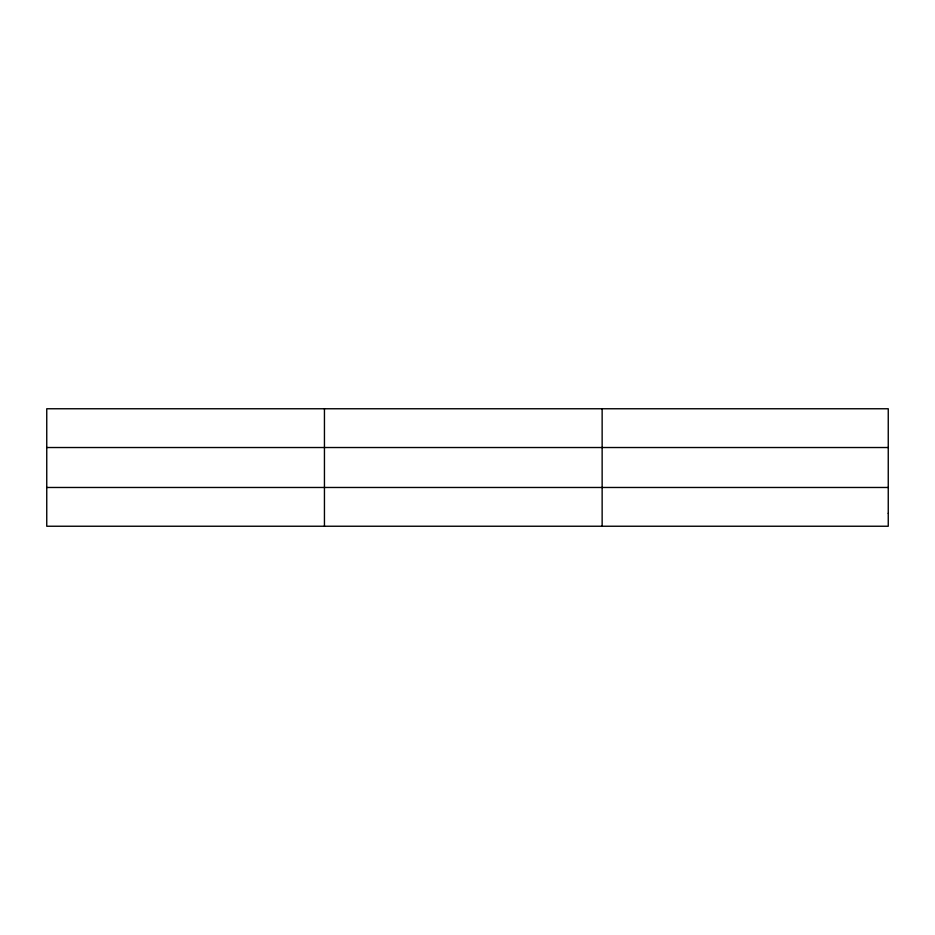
<?xml version="1.0" encoding="UTF-8"?>
<svg xmlns="http://www.w3.org/2000/svg" width="935" height="935" viewBox="0 0 935 935"><rect width="100%" height="100%" fill="white"/><g stroke="black" fill="none" stroke-linecap="round" stroke-linejoin="round"><path stroke-width="1.4" d="M324.445 526.241L324.445 408.759M602.14 526.241L602.14 408.759M46.75 447.526L888.25 447.526M46.75 487.474L888.25 487.474M888.25 513.327L888.25 526.241L46.75 526.241L46.75 408.759L888.25 408.759L888.25 513.327"/></g></svg>
